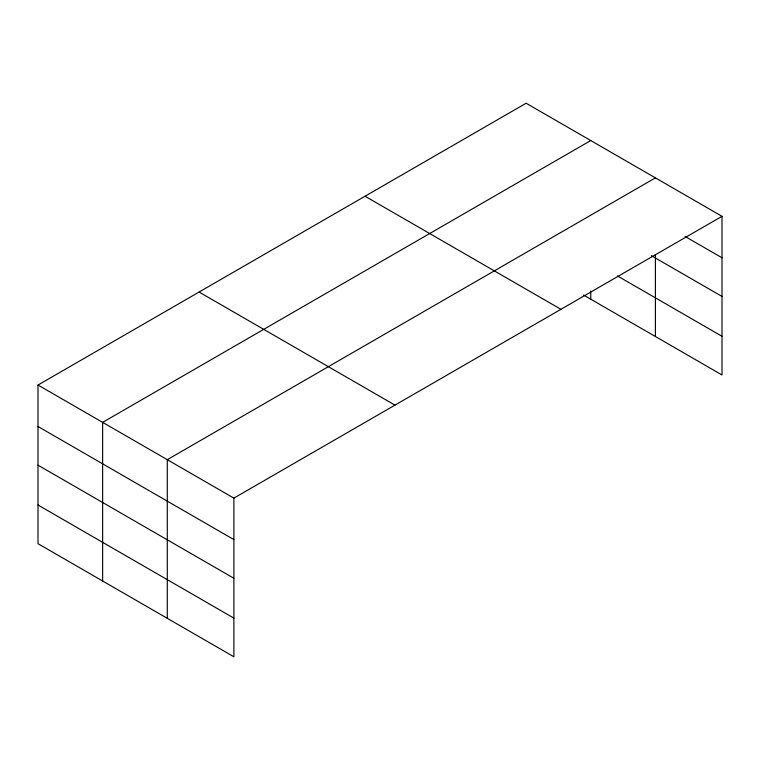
<?xml version="1.0" encoding="UTF-8"?>
<svg xmlns="http://www.w3.org/2000/svg" width="760" height="760" viewBox="0 0 760 760"><rect width="100%" height="100%" fill="white"/><g stroke="black" fill="none" stroke-linecap="round" stroke-linejoin="round"><path stroke-width="1.14" d="M38 385.035L233.88 498.132L233.88 656.773L38 543.685L38 385.035L526.119 103.227L722 216.315L722 374.965L583.575 295.041M590.758 140.543L102.638 422.36L102.638 581.001M655.405 177.868L167.285 459.676L167.285 618.327M233.88 498.132L722 216.315M685.111 236.483L722 257.783M651.301 255.635L722 296.447M617.433 275.927L722 336.291M365.037 196.222L560.918 309.31M199.082 292.04L394.962 405.127M38 426.502L233.88 539.591M38 465.177L233.88 578.265M38 505.01L233.88 618.108M655.405 254.486L655.405 336.509M590.758 290.985L590.758 299.193"/></g></svg>
